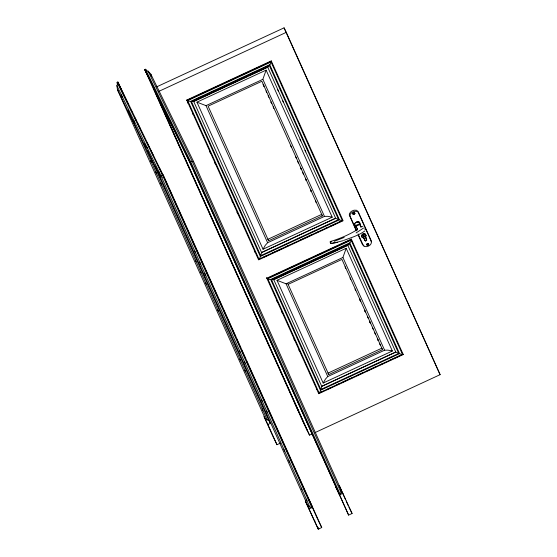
<?xml version="1.0" encoding="UTF-8"?>
<svg xmlns="http://www.w3.org/2000/svg" width="557" height="557" viewBox="0 0 557 557"><rect width="100%" height="100%" fill="white"/><g stroke="black" fill="none" stroke-linecap="round" stroke-linejoin="round"><path stroke-width="0.84" d="M371.275 241.801L371.087 240.373L358.186 211.667L356.571 210.254L354.085 210.198A10.841 8.738 -26.1 0 0 351.084 211.583L349.497 213.526L349.295 214.995L356.118 230.431M357.559 229.435C349.218 234.755 339.777 238.647 330.294 241.578L330.447 243.019L331.77 243.527L342.938 240.721M356.793 230.32L357.434 229.526L356.25 226.156L359.794 224.548L359.669 223.733L355.77 225.467L356.125 227.019M260.711 255.663L261.602 252.537L335.634 218.253L338.586 219.59L260.711 255.663L191.448 101.541L193.739 101.534L267.771 67.244L268.975 65.587L269.323 65.475L338.586 219.59M330.217 242.476L330.294 241.578L331.206 241.383M320.853 389.475L321.744 386.349L395.776 352.066L398.721 353.403L320.853 389.475L271.517 279.698L273.807 279.691L347.84 245.4L349.044 243.743L349.392 243.632L398.721 353.403M271.064 61.994L270.138 64.494L190.209 101.513L187.716 100.594L271.064 61.994L342.318 220.544L341.928 220.732L339.436 219.813L269.72 64.682M190.598 101.325L260.321 256.457L259.868 258.253L258.977 259.144L187.716 100.594M349.789 242.838L270.667 279.482L320.456 390.269L320.003 392.065L319.112 392.957L267.785 278.751L351.133 240.151L402.46 354.356L402.063 354.537L399.578 353.618L349.789 242.838L350.68 241.947L351.133 240.151M335.182 242.476L331.116 243.513L331.213 242.803M366.617 239.677L366.116 240.54L364.946 240.603L363.512 237.567M332.209 217.181L327.829 216.332L324.466 216.395L262.862 79.317L266.121 70.119L332.209 217.181L263.043 249.223L196.948 102.154L266.121 70.119M392.351 350.994L387.964 350.144L384.602 350.207L342.924 257.473L346.182 248.269L392.351 350.994L323.178 383.028L277.01 280.31L346.182 248.269M368.539 244.572L368.56 244.126A0.919 0.738 -26.1 0 0 368.407 243.875M360.094 224.91L359.913 223.19L358.576 221.54L355.881 222.466L354.572 223.531C353.862 224.819 357.552 228.189 355.282 225.891L354.572 223.531M160.493 176.987L160.075 176.841L160.291 176.409L162.992 174.348L321.73 527.549L318.27 529.15L305.327 501.042L318.27 529.15M193.265 161.809L193.481 161.37L150.85 74.185L148.127 71.171L147.25 71.031L145.461 69.221L144.729 69.555L303.461 422.756L309.518 435.142L311.878 434.049M263.043 249.223L265.299 245.289L267.618 242.72L324.466 216.395M323.178 383.028L325.434 379.101L327.76 376.532L384.602 350.207M360.964 226.337L360.95 226.998M355.491 223.058L356.271 222.146L358.492 221.992M364.229 239.085L365.295 240.861A0.87 0.696 -26.1 0 0 365.858 240.833L366.694 239.921L365.671 236.544A2.291 1.845 -26.1 0 0 365.977 235.827L365.267 234.128A2.291 1.845 -26.1 0 0 363.728 233.884L362.572 234.386A2.291 1.845 -26.1 0 0 361.618 236.391L362.419 237.47A2.291 1.845 -26.1 0 0 363.157 237.707L363.561 237.714M363.129 234.427L363.554 234.017M364.807 230.974C358.611 235.534 350.854 237.728 343.697 240.408M356.111 232.917L363.512 228.085M162.881 177.3L163.264 177.049M355.77 225.467L356.584 227.681M155.166 165.944L308.118 506.257L311.906 507.664L162.261 174.689M363.345 233.78L361.702 235.151L361.5 235.924L362.231 237.254M345.424 499.392L339.129 485.384L352.073 513.498L348.612 515.1L190.919 164.907L189.881 161.899L190.612 161.558L340.257 494.532L341.163 492.764L192.2 161.307L190.654 161.676L145.461 69.221L146.171 70.802M270.667 279.482L269.449 279.565L267.785 278.751M117.604 87.226L116.893 85.639L117.346 84.887L117.109 82.345L117.84 82.011L163.779 176.604M154.052 88.069L153.481 88.333L307.318 430.638M156.628 86.871L284.063 27.85L286.27 32.355L440.107 374.666L315.025 432.594M158.829 91.376L286.27 32.355M186.769 100.058L271.266 60.922L271.433 61.256L186.936 100.392L186.769 100.058L258.608 259.875L343.105 220.746L271.266 60.922M191.448 101.541L269.323 65.475M248.763 75.773L267.659 67.021L335.634 218.253L261.602 252.537L193.627 101.311L210.957 93.284M212.53 92.553L224.346 87.087M225.919 86.356L247.183 76.504M196.948 102.154L206.013 105.642L262.862 79.317M191.497 164.642L190.919 164.907L144.729 69.555L189.881 161.899L348.612 515.1M268.599 240.763L322.371 215.858L261.881 81.273L208.109 106.178L268.599 240.763L267.882 239.301L321.654 214.396L322.371 215.858M260.321 256.457L339.436 219.813M258.977 259.144L342.318 220.544M263.183 257.348L266.337 255.886M272.658 252.955L275.026 251.861M276.606 251.13L282.134 248.568M286.082 246.737L289.243 245.275M300.3 240.158L305.034 237.964M306.615 237.233L312.143 234.671M316.091 232.84L319.252 231.378M325.567 228.454L327.934 227.353M329.514 226.622L335.042 224.06M338.99 222.236L342.151 220.774M351.335 239.078L266.831 278.215L318.743 393.688L403.24 354.551L351.335 239.078L351.495 239.413L266.998 278.549L266.504 277.539M271.517 279.698L349.392 243.632M340.64 248.457L347.728 245.177L395.776 352.066L321.744 386.349L273.696 279.468L316.223 259.771M317.803 259.04L339.067 249.188M277.01 280.31L286.082 283.798L342.924 257.473M288.178 284.335L341.949 259.43L382.506 349.671L328.734 374.576L328.017 373.113L381.789 348.209L382.506 349.671M320.456 390.269L399.578 353.618M319.112 392.957L402.46 354.356M323.318 391.16L318.583 393.353L318.743 393.688M327.265 389.329L330.426 387.867M336.741 384.943L339.902 383.474M341.483 382.743L346.217 380.549M347.798 379.818L353.326 377.256M357.274 375.432L362.802 372.87M366.75 371.039L369.124 369.945M370.697 369.214L376.226 366.652M380.173 364.821L383.334 363.359M389.656 360.435L392.81 358.973M394.391 358.242L399.132 356.048M400.706 355.317L403.08 354.217L403.24 354.551M280.436 443.094L276.975 444.695L273.118 436.813L264.032 416.58L267.882 424.469L270.772 423.132L269.734 422.457L147.556 150.599M298.803 410.147L298.225 410.412L294.375 402.53M336.247 486.721L335.669 486.985L339.526 494.867L342.98 493.265M309.184 508.924L312.637 507.323L308.787 499.441M314.42 521.268L314.997 521.004M344.191 237.456L334.27 241.285M356.174 222.612L357.42 222.146M355.881 222.466L358.576 221.54L359.913 223.19M148.837 72.758L148.127 71.171L192.256 161.467L193.481 161.37L341.525 490.78L341.163 492.764M162.985 177.606L163.41 177.481M354.036 214.25L353.528 214.313A0.919 0.738 -26.1 0 1 353.229 214.201M334.541 242.908L337.751 242.351M161.022 175.928L116.893 85.639L117.443 89.663L265.487 419.073L268.989 420.312M362.92 226.706L360.741 226.518L359.794 224.548M330.294 241.578L330.809 241.675M364.264 233.682L365.615 234.323M367.411 245.212L366.868 244.829M357.072 228.342L357.302 228.962M364.006 245.811L362.391 244.398L358.207 235.089M330.447 243.019L331.116 243.513M340.835 490.174L341.525 490.78M363.394 235.298L362.865 234.803L363.714 234.406L364.375 236.976L364.013 236.614A1.455 1.17 -26.1 0 1 363.394 235.298L362.774 234.024M118.216 90.763L117.443 89.663L160.075 176.841M360.532 225.174L358.576 221.54M363.032 234.483L364.375 236.976L363.296 234.358M440.107 374.666L284.063 27.85M379.533 343.592L380.25 345.055M316.376 388.849L316.71 389.524M348.919 507.044L352.073 513.498M128.124 103.908L117.84 82.011L121.405 89.935M131.18 110.161L131.939 111.72M134.996 117.973L136.528 121.099M137.294 122.665L140.35 128.911M147.222 142.975L149.896 148.447M150.662 150.007L153.718 156.259M159.448 167.984L162.129 173.45M117.109 82.345L162.303 174.807M121.245 94.829L122.491 97.426M133.924 120.806L134.69 122.366M146.428 146.324L147.57 148.663M158.634 171.284L159.838 173.798M317.873 519.667L321.73 527.549M318.151 527.451L318.848 528.885M356.661 230.821L349.998 216.081L350.318 214.104C351.899 212.057 354.725 210.581 357.295 211.556L358.228 212.398L371.456 241.842C371.679 245.31 367.154 247.496 364.181 246.382L363.317 245.553L358.06 233.919M277.734 89.733L278.444 91.313M282.712 100.803L283.422 102.384M300.007 139.313L300.724 140.9M304.985 150.383L305.696 151.964M263.183 84.573L263.893 86.154M266.03 90.909L266.74 92.49M271.008 101.987L271.719 103.574M290.58 145.53L291.29 147.118M295.558 156.614L296.275 158.202M300.543 167.699L301.253 169.286M305.521 178.783L306.232 180.371M310.507 189.867L311.217 191.455M359.613 299.144L360.678 301.518M364.591 310.228L365.308 311.809M367.439 316.557L368.149 318.144M369.576 321.305L370.287 322.893M372.424 327.641L373.134 329.222M377.402 338.726L378.112 340.306M263.176 84.692L263.893 86.272M268.161 95.776L268.871 97.357M271.008 102.112L271.719 103.693M273.139 106.86L273.849 108.441M297.689 161.488L298.406 163.069M300.536 167.824L301.246 169.405M302.674 172.573L303.384 174.153M305.521 178.901L306.232 180.489M310.5 189.986L311.21 191.573M315.485 201.07L316.195 202.657M345.02 266.803L345.737 268.39M350.005 277.887L350.715 279.468M354.983 288.972L355.693 290.552M359.606 299.262L360.678 301.636M364.591 310.346L365.301 311.927M369.57 321.424L370.28 323.011M374.555 332.508L375.265 334.096M377.395 338.844L378.112 340.424M287.816 283.659L328.734 374.576M206.013 105.642L267.618 242.72M286.082 283.798L327.76 376.532M187.417 101.896L188.134 103.484M192.409 113.008L193.126 114.596M209.717 151.553L210.428 153.133M214.71 162.658L215.427 164.245M231.963 200.966L232.708 202.671M236.983 212.189L237.7 213.777M254.291 250.734L255.009 252.321M276.516 300.181L277.365 301.985M281.619 311.447L282.35 313.138M293.88 338.823L294.59 340.404M298.844 349.866L299.555 351.446M346.12 500.945L348.216 505.61M155.681 92.838L309.518 435.142M164.037 177.356L168.311 186.88M169.029 188.461L173.304 197.986M174.021 199.573L178.296 209.091M179.013 210.678L191.135 237.651M191.845 239.238L196.12 248.756M196.837 250.344L201.112 259.861M201.829 261.449L217.871 297.146M218.581 298.733L222.863 308.251M223.573 309.838L235.695 336.811M236.412 338.398L240.687 347.916M241.404 349.504L245.679 359.021M246.396 360.609L262.438 396.312M263.148 397.893L267.43 407.418M268.14 409.005L272.422 418.523M273.132 420.11L280.262 435.978M280.979 437.558L285.254 447.083M285.964 448.67L290.246 458.188M290.956 459.776L307.004 495.472M307.715 497.06L317.525 518.887M160.966 175.775L309.929 507.225M194.769 251.207L195.479 252.787M199.747 262.298L200.541 264.095M204.732 273.383L205.526 275.193M239.364 350.485L240.081 352.073M244.356 361.584L245.066 363.164M261.693 400.121L262.403 401.708M266.678 411.212L267.388 412.793M283.889 449.555L284.606 451.142M288.874 460.653L289.591 462.233M301.205 488.043L301.915 489.631M306.19 499.135L306.9 500.722M122.122 91.522L123.188 93.903M144.354 143.462L145.781 146.637M121.141 94.878L122.345 97.503M128.04 110.189L267.311 420.075M150.745 160.966L151.462 162.553M155.737 172.071L156.573 173.888M160.722 183.169L161.565 185.001M195.291 260.084L196.001 261.672M200.283 271.189L200.993 272.77M205.268 282.288L206.139 284.188M217.55 309.581L218.267 311.168M239.837 359.202L240.547 360.79M244.829 370.308L245.54 371.895M262.131 408.768L262.841 410.356M267.882 424.469L276.975 444.695M365.998 238.18L365.413 236.864M150.85 74.185L151.372 76.135M360.699 225.801L361.033 227.319M308.063 505.352L308.118 506.257M269.713 421.983L269.734 422.457M365.051 228.293L365.12 229.7M354.579 213.818A0.919 0.738 -26.1 0 0 354.524 212.976L353.43 212.913L352.936 213.721A0.919 0.738 -26.1 0 0 353.02 213.999M368.365 244.857A0.919 0.738 -26.1 0 1 367.752 245.198M366.819 244.62A0.919 0.738 -26.1 0 1 367.321 243.813L367.822 243.667A0.919 0.738 -26.1 0 1 368.149 243.722M366.019 235.228L365.406 237.059L366.75 240.192L365.594 241.035L363.728 237.846L362.6 237.665L361.737 236.676L361.925 235.479L363.596 234.121L364.786 234.114L366.019 235.228M366.666 244.196L366.687 245.038L367.892 245.407A1.225 0.989 -26 0 0 368.852 244.321L368.08 243.465L366.666 244.196M354.955 213.324L354.322 214.361L352.797 214.139A1.177 0.947 -26.1 0 1 353.319 212.746L354.489 212.649L354.955 213.324"/></g></svg>
